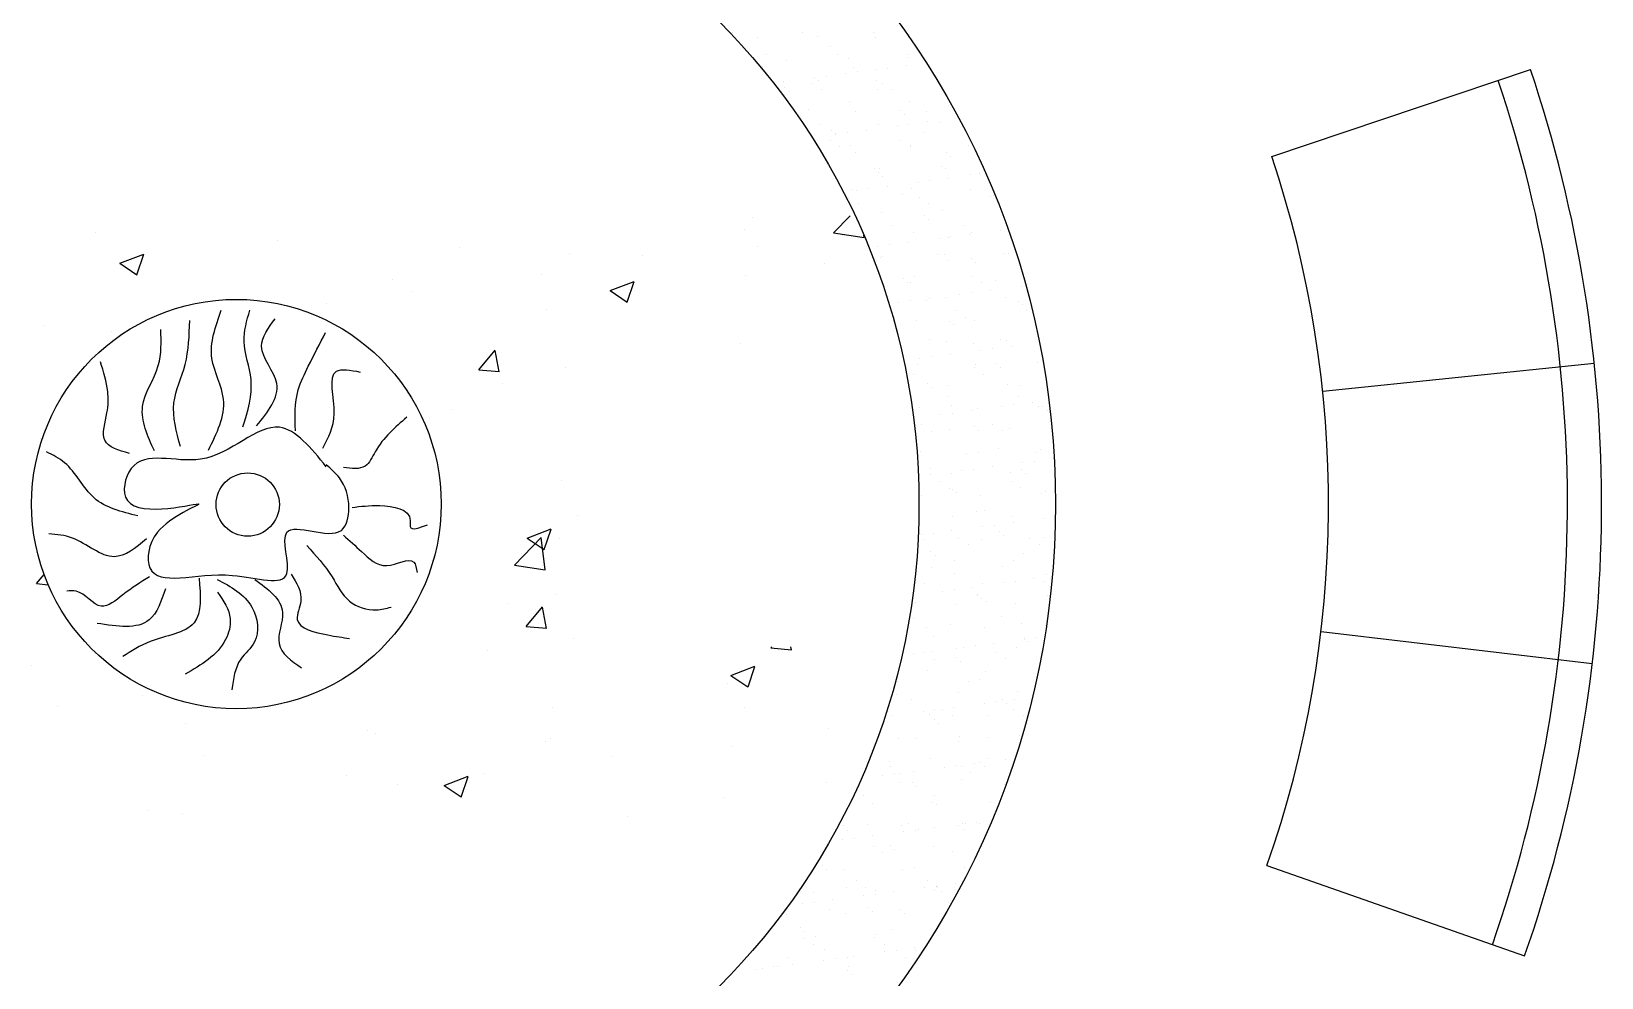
# Model space of a CAD drawing. Header units: metres. Extents: x 3586 to 7307, y 3108 to 6437.
# Drawn here: x 4051.3984 to 4051.7804, y 3258.5524 to 3258.7827 of the extents above; entities that cross this region are included whole.
import ezdxf

# ---------------------------------------------------------------- set-up
doc = ezdxf.new("R2010")
doc.units = ezdxf.units.M

msp = doc.modelspace()

# ---------------------------------------------------------------- linework, layer by layer
at = {"linetype": 'Continuous'}
for p, q in [((4051.568853255528, 3258.782409897196), (4051.568853255528, 3258.782409897196)), ((4051.575099546531, 3258.781185657668), (4051.575099546531, 3258.781185657668)), ((4051.586087353217, 3258.782441215194), (4051.586087353217, 3258.782441215194)), ((4051.589585662761, 3258.78137043172), (4051.589585662761, 3258.78137043172)), ((4051.603321450906, 3258.782472533189), (4051.603321450906, 3258.782472533189)), ((4051.603742489344, 3258.78130253294), (4051.603742489344, 3258.78130253294)), ((4051.592833102567, 3258.778940626895), (4051.592833102567, 3258.778940626895)), ((4051.611722854625, 3258.77712024873), (4051.611722854625, 3258.77712024873)), ((4051.57619677646, 3258.774083447263), (4051.57619677646, 3258.774083447263)), ((4051.577254659248, 3258.777057612738), (4051.577254659248, 3258.777057612738)), ((4051.582121764108, 3258.775643180848), (4051.582121764108, 3258.775643180848)), ((4051.594488756937, 3258.777088930735), (4051.594488756937, 3258.777088930735)), ((4051.597068885843, 3258.776181696866), (4051.597068885843, 3258.776181696866)), ((4051.598341367374, 3258.773893232137), (4051.598341367374, 3258.773893232137)), ((4051.603892055378, 3258.773347473058), (4051.603892055378, 3258.773347473058)), ((4051.606772622685, 3258.773726706938), (4051.606772622685, 3258.773726706938)), ((4051.611271794479, 3258.774319034142), (4051.611271794479, 3258.774319034142)), ((4051.611555002072, 3258.776366470918), (4051.611555002072, 3258.776366470918)), ((4051.581478498331, 3258.770396672293), (4051.581478498331, 3258.770396672293)), ((4051.588223158548, 3258.770069908028), (4051.588223158548, 3258.770069908028)), ((4051.588995407304, 3258.771386292133), (4051.588995407304, 3258.771386292133)), ((4051.589934276837, 3258.770707118827), (4051.589934276837, 3258.770707118827)), ((4051.591875974611, 3258.771765526013), (4051.591875974611, 3258.771765526013)), ((4051.596375146405, 3258.772357853217), (4051.596375146405, 3258.772357853217)), ((4051.599361416412, 3258.772958529404), (4051.599361416412, 3258.772958529404)), ((4051.604091103419, 3258.770639220047), (4051.604091103419, 3258.770639220047)), ((4051.605457256237, 3258.770101226025), (4051.605457256237, 3258.770101226025)), ((4051.581705041267, 3258.769036052505), (4051.581705041267, 3258.769036052505)), ((4051.582725090305, 3258.768101349772), (4051.582725090305, 3258.768101349772)), ((4051.590556881803, 3258.768583162345), (4051.590556881803, 3258.768583162345)), ((4051.604176047873, 3258.768546732505), (4051.604176047873, 3258.768546732505)), ((4051.607790979493, 3258.768614480342), (4051.607790979493, 3258.768614480342)), ((4051.611903616148, 3258.765703158026), (4051.611903616148, 3258.765703158026)), ((4051.587539721766, 3258.763689552873), (4051.587539721766, 3258.763689552873)), ((4051.597417499918, 3258.765518383973), (4051.597417499918, 3258.765518383973)), ((4051.598958285523, 3258.763230877886), (4051.598958285523, 3258.763230877886)), ((4051.609684312681, 3258.763499337747), (4051.609684312681, 3258.763499337747)), ((4051.610704361719, 3258.762564635014), (4051.610704361719, 3258.762564635014)), ((4051.616192383212, 3258.763262195883), (4051.616192383212, 3258.763262195883)), ((4051.590282890912, 3258.760043805934), (4051.590282890912, 3258.760043805934)), ((4051.593047986574, 3258.758642158115), (4051.593047986574, 3258.758642158115)), ((4051.596978430262, 3258.758108554928), (4051.596978430262, 3258.758108554928)), ((4051.601477602057, 3258.758700882132), (4051.601477602057, 3258.758700882132)), ((4051.604439717495, 3258.759975907154), (4051.604439717495, 3258.759975907154)), ((4051.608994511029, 3258.759690501972), (4051.608994511029, 3258.759690501972)), ((4051.611875078337, 3258.760069735852), (4051.611875078337, 3258.760069735852)), ((4051.61551899318, 3258.758152838114), (4051.61551899318, 3258.758152838114)), ((4051.616374250131, 3258.760662063056), (4051.616374250131, 3258.760662063056)), ((4051.61938683923, 3258.760514423172), (4051.61938683923, 3258.760514423172)), ((4051.623891159104, 3258.761651682896), (4051.623891159104, 3258.761651682896)), ((4051.592692687135, 3258.75621185518), (4051.592692687135, 3258.75621185518)), ((4051.594068035612, 3258.757707455382), (4051.594068035612, 3258.757707455382)), ((4051.594097862955, 3258.757729321047), (4051.594097862955, 3258.757729321047)), ((4051.59502641039, 3258.754725109497), (4051.59502641039, 3258.754725109497)), ((4051.597766113994, 3258.75485507108), (4051.597766113994, 3258.75485507108)), ((4051.609926784824, 3258.756243173176), (4051.609926784824, 3258.756243173176)), ((4051.612252230224, 3258.755039845133), (4051.612252230224, 3258.755039845133)), ((4051.612260508079, 3258.754756427493), (4051.612260508079, 3258.754756427493)), ((4051.626409056807, 3258.754971946353), (4051.626409056807, 3258.754971946353)), ((4051.598882667073, 3258.753295658482), (4051.598882667073, 3258.753295658482)), ((4051.621027257987, 3258.753105443357), (4051.621027257987, 3258.753105443357)), ((4051.622047307026, 3258.752170740624), (4051.622047307026, 3258.752170740624)), ((4051.60342781411, 3258.749372825038), (4051.60342781411, 3258.749372825038)), ((4051.604390931881, 3258.748248263725), (4051.604390931881, 3258.748248263725)), ((4051.604788331571, 3258.749312594261), (4051.604788331571, 3258.749312594261)), ((4051.605410980919, 3258.747313560992), (4051.605410980919, 3258.747313560992)), ((4051.619735453306, 3258.749851110279), (4051.619735453306, 3258.749851110279)), ((4051.620661911799, 3258.749404143035), (4051.620661911799, 3258.749404143035)), ((4051.621476705782, 3258.747005091969), (4051.621476705782, 3258.747005091969)), ((4051.626861938487, 3258.747758943724), (4051.626861938487, 3258.747758943724)), ((4051.628993614755, 3258.747994711809), (4051.628993614755, 3258.747994711809)), ((4051.59811472807, 3258.744191758188), (4051.59811472807, 3258.744191758188)), ((4051.599200318607, 3258.744072349961), (4051.599200318607, 3258.744072349961)), ((4051.602080885914, 3258.744451583841), (4051.602080885914, 3258.744451583841)), ((4051.606580057708, 3258.745043911045), (4051.606580057708, 3258.745043911045)), ((4051.61022561238, 3258.742901764092), (4051.61022561238, 3258.742901764092)), ((4051.6126008443, 3258.74437653224), (4051.6126008443, 3258.74437653224)), ((4051.614096966681, 3258.746033530885), (4051.614096966681, 3258.746033530885)), ((4051.616977533988, 3258.746412764765), (4051.616977533988, 3258.746412764765)), ((4051.626757670884, 3258.744308633461), (4051.626757670884, 3258.744308633461)), ((4051.597162215721, 3258.742353802332), (4051.597162215721, 3258.742353802332)), ((4051.599495938977, 3258.740867056649), (4051.599495938977, 3258.740867056649)), ((4051.61439631341, 3258.742385120328), (4051.61439631341, 3258.742385120328)), ((4051.616730036666, 3258.740898374645), (4051.616730036666, 3258.740898374645)), ((4051.620084067383, 3258.739187797387), (4051.620084067383, 3258.739187797387)), ((4051.631630411099, 3258.742416438325), (4051.631630411099, 3258.742416438325)), ((4051.632370203294, 3258.742711548966), (4051.632370203294, 3258.742711548966)), ((4051.573786837496, 3258.73742646658), (4051.573786837496, 3258.73742646658)), ((4051.593573153569, 3258.733685331024), (4051.597566439498, 3258.737847193098)), ((4051.605136945648, 3258.738649281369), (4051.605136945648, 3258.738649281369)), ((4051.607897342697, 3258.735514772191), (4051.607897342697, 3258.735514772191)), ((4051.615733877187, 3258.737854369334), (4051.615733877187, 3258.737854369334)), ((4051.616753926226, 3258.736919666601), (4051.616753926226, 3258.736919666601)), ((4051.625131440386, 3258.735546090186), (4051.625131440386, 3258.735546090186)), ((4051.414034869453, 3258.73376518331), (4051.414034869453, 3258.73376518331)), ((4051.458348592568, 3258.731892855972), (4051.458348592568, 3258.731892855972)), ((4051.57190356397, 3258.734469427062), (4051.57190356397, 3258.734469427062)), ((4051.593573154786, 3258.733685345343), (4051.600955981784, 3258.732540338554)), ((4051.595722956924, 3258.733089885313), (4051.595722956924, 3258.733089885313)), ((4051.600965012786, 3258.732504231513), (4051.600894632437, 3258.733109218549)), ((4051.611682513359, 3258.731386939959), (4051.611682513359, 3258.731386939959)), ((4051.612949458377, 3258.733713219348), (4051.612949458377, 3258.733713219348)), ((4051.619199422332, 3258.732376559799), (4051.619199422332, 3258.732376559799)), ((4051.621568557687, 3258.732507869702), (4051.621568557687, 3258.732507869702)), ((4051.622079989639, 3258.732755793679), (4051.622079989639, 3258.732755793679)), ((4051.626579161433, 3258.733348120883), (4051.626579161433, 3258.733348120883)), ((4051.627106284959, 3258.733645320568), (4051.627106284959, 3258.733645320568)), ((4051.634096070406, 3258.734337740723), (4051.634096070406, 3258.734337740723)), ((4051.419951578482, 3258.726257895636), (4051.425763964079, 3258.728489061425)), ((4051.424090017134, 3258.72343101539), (4051.425773197449, 3258.728447366446)), ((4051.502662315682, 3258.730020528634), (4051.502662315682, 3258.730020528634)), ((4051.529282100981, 3258.728624495665), (4051.529282100981, 3258.728624495665)), ((4051.546976038796, 3258.728148201295), (4051.546976038796, 3258.728148201295)), ((4051.574941721351, 3258.730353983747), (4051.574941721351, 3258.730353983747)), ((4051.604302774258, 3258.730415378875), (4051.604302774258, 3258.730415378875)), ((4051.604932231577, 3258.727650690069), (4051.604932231577, 3258.727650690069)), ((4051.605485559724, 3258.727985968476), (4051.605485559724, 3258.727985968476)), ((4051.607183341565, 3258.730794612755), (4051.607183341565, 3258.730794612755)), ((4051.618865841997, 3258.728527067481), (4051.618865841997, 3258.728527067481)), ((4051.620432681458, 3258.728524484494), (4051.620432681458, 3258.728524484494)), ((4051.627076822494, 3258.727460474944), (4051.627076822494, 3258.727460474944)), ((4051.634918797688, 3258.728709258547), (4051.634918797688, 3258.728709258547)), ((4051.636099939686, 3258.728558385476), (4051.636099939686, 3258.728558385476)), ((4051.419951597079, 3258.72625789542), (4051.424080806227, 3258.723472708682)), ((4051.591289761911, 3258.726275873957), (4051.591289761911, 3258.726275873957)), ((4051.603965467564, 3258.727009003801), (4051.603965467564, 3258.727009003801)), ((4051.621199565252, 3258.727040321798), (4051.621199565252, 3258.727040321798)), ((4051.628096871532, 3258.726525772211), (4051.628096871532, 3258.726525772211)), ((4051.638433662942, 3258.727071639793), (4051.638433662942, 3258.727071639793)), ((4051.486166703521, 3258.722400555019), (4051.486166703521, 3258.722400555019)), ((4051.52251539636, 3258.723451927123), (4051.52251539636, 3258.723451927123)), ((4051.539250715404, 3258.719609644231), (4051.545063101001, 3258.72184081002)), ((4051.543389147734, 3258.71678267068), (4051.545072328049, 3258.721799021737)), ((4051.572154294185, 3258.723245817285), (4051.572154294185, 3258.723245817285)), ((4051.610440496384, 3258.722603295312), (4051.610440496384, 3258.722603295312)), ((4051.611460545422, 3258.721668592579), (4051.611460545422, 3258.721668592579)), ((4051.612366871283, 3258.721656719343), (4051.612366871283, 3258.721656719343)), ((4051.613298072452, 3258.723049906455), (4051.613298072452, 3258.723049906455)), ((4051.627454899035, 3258.722982007675), (4051.627454899035, 3258.722982007675)), ((4051.629600968972, 3258.721688037339), (4051.629600968972, 3258.721688037339)), ((4051.632911502993, 3258.722113975311), (4051.632911502993, 3258.722113975311)), ((4051.639198526058, 3258.720680769638), (4051.639198526058, 3258.720680769638)), ((4051.470294826178, 3258.716576958633), (4051.470294826178, 3258.716576958633)), ((4051.491076061751, 3258.719312860199), (4051.491076061751, 3258.719312860199)), ((4051.539250734038, 3258.719609644025), (4051.543379943185, 3258.716824457288)), ((4051.60940522991, 3258.716758407789), (4051.60940522991, 3258.716758407789)), ((4051.612285797217, 3258.717137641669), (4051.612285797217, 3258.717137641669)), ((4051.616275176883, 3258.717256795679), (4051.616275176883, 3258.717256795679)), ((4051.616784969011, 3258.717729968873), (4051.616784969011, 3258.717729968873)), ((4051.620781295534, 3258.717861171601), (4051.620781295534, 3258.717861171601)), ((4051.624301877984, 3258.718719588713), (4051.624301877984, 3258.718719588713)), ((4051.627182445292, 3258.719098822593), (4051.627182445292, 3258.719098822593)), ((4051.631681617086, 3258.719691149797), (4051.631681617086, 3258.719691149797)), ((4051.635267411764, 3258.718045945654), (4051.635267411764, 3258.718045945654)), ((4051.638419767801, 3258.717066580554), (4051.638419767801, 3258.717066580554)), ((4051.639439816839, 3258.716131877821), (4051.639439816839, 3258.716131877821)), ((4051.523742783762, 3258.714935892171), (4051.523742783762, 3258.714935892171)), ((4051.60843499615, 3258.713150950954), (4051.60843499615, 3258.713150950954)), ((4051.613646686528, 3258.712386593562), (4051.613646686528, 3258.712386593562)), ((4051.621783441691, 3258.712209400921), (4051.621783441691, 3258.712209400921)), ((4051.623335370584, 3258.714669014633), (4051.623335370584, 3258.714669014633)), ((4051.625669093839, 3258.71318226895), (4051.625669093839, 3258.71318226895)), ((4051.627803513112, 3258.712318694783), (4051.627803513112, 3258.712318694783)), ((4051.640569468273, 3258.714700332629), (4051.640569468273, 3258.714700332629)), ((4051.4016152858, 3258.711241305174), (4051.4016152858, 3258.711241305174)), ((4051.417868501188, 3258.709674902008), (4051.417868501188, 3258.709674902008)), ((4051.622803490729, 3258.711274698188), (4051.622803490729, 3258.711274698188)), ((4051.507268876623, 3258.700330640375), (4051.511270812973, 3258.705099962398)), ((4051.512239898977, 3258.69985458155), (4051.511280066401, 3258.705058003052)), ((4051.570894148807, 3258.706835208142), (4051.570894148807, 3258.706835208142)), ((4051.61683639987, 3258.707798666495), (4051.61683639987, 3258.707798666495)), ((4051.621129909611, 3258.707197858709), (4051.621129909611, 3258.707197858709)), ((4051.62761812219, 3258.706862901289), (4051.62761812219, 3258.706862901289)), ((4051.629404333635, 3258.705062617627), (4051.629404333635, 3258.705062617627)), ((4051.632284900943, 3258.705441851507), (4051.632284900943, 3258.705441851507)), ((4051.634070497559, 3258.707829984491), (4051.634070497559, 3258.707829984491)), ((4051.63561602584, 3258.707382632761), (4051.63561602584, 3258.707382632761)), ((4051.636784072737, 3258.706034178711), (4051.636784072737, 3258.706034178711)), ((4051.528272685817, 3258.700990276746), (4051.528272685817, 3258.700990276746)), ((4051.610981796081, 3258.702005721656), (4051.610981796081, 3258.702005721656)), ((4051.613995300605, 3258.70172328067), (4051.613995300605, 3258.70172328067)), ((4051.614507685561, 3258.703101436703), (4051.614507685561, 3258.703101436703)), ((4051.617388252868, 3258.703480670583), (4051.617388252868, 3258.703480670583)), ((4051.621887424662, 3258.704072997787), (4051.621887424662, 3258.704072997787)), ((4051.62780489917, 3258.700810961785), (4051.62780489917, 3258.700810961785)), ((4051.628152127187, 3258.70165538189), (4051.628152127187, 3258.70165538189)), ((4051.633126386997, 3258.701815506531), (4051.633126386997, 3258.701815506531)), ((4051.634146436036, 3258.700880803798), (4051.634146436036, 3258.700880803798)), ((4051.643099248922, 3258.702193897907), (4051.643099248922, 3258.702193897907)), ((4051.507268884846, 3258.700330654417), (4051.512230657866, 3258.699896555527)), ((4051.512957716745, 3258.697103006989), (4051.512957716745, 3258.697103006989)), ((4051.612904524737, 3258.699292898107), (4051.612904524737, 3258.699292898107)), ((4051.616490060888, 3258.696958326898), (4051.616490060888, 3258.696958326898)), ((4051.630138622426, 3258.699324216102), (4051.630138622426, 3258.699324216102)), ((4051.617510109926, 3258.696023624165), (4051.617510109926, 3258.696023624165)), ((4051.621305928457, 3258.693940613648), (4051.621305928457, 3258.693940613648)), ((4051.621478523686, 3258.696534545816), (4051.621478523686, 3258.696534545816)), ((4051.635964639916, 3258.696719319868), (4051.635964639916, 3258.696719319868)), ((4051.638540026146, 3258.693971931644), (4051.638540026146, 3258.693971931644)), ((4051.638961067497, 3258.696469006898), (4051.638961067497, 3258.696469006898)), ((4051.500677440793, 3258.690710981428), (4051.500677440793, 3258.690710981428)), ((4051.61434391468, 3258.691059967777), (4051.61434391468, 3258.691059967777)), ((4051.619610141212, 3258.689444465616), (4051.619610141212, 3258.689444465616)), ((4051.622324741387, 3258.691611827266), (4051.622324741387, 3258.691611827266)), ((4051.62249070852, 3258.689823699497), (4051.62249070852, 3258.689823699497)), ((4051.626989880314, 3258.6904160267), (4051.626989880314, 3258.6904160267)), ((4051.628500741263, 3258.690992068997), (4051.628500741263, 3258.690992068997)), ((4051.634506789287, 3258.691405646541), (4051.634506789287, 3258.691405646541)), ((4051.637387356594, 3258.691784880421), (4051.637387356594, 3258.691784880421)), ((4051.641886528388, 3258.692377207625), (4051.641886528388, 3258.692377207625)), ((4051.643447862998, 3258.691530585015), (4051.643447862998, 3258.691530585015)), ((4051.644469332304, 3258.691421612141), (4051.644469332304, 3258.691421612141)), ((4051.645489381342, 3258.690486909408), (4051.645489381342, 3258.690486909408)), ((4051.495222229588, 3258.688399263764), (4051.495222229588, 3258.688399263764)), ((4051.615040330068, 3258.686921590942), (4051.615040330068, 3258.686921590942)), ((4051.621827137762, 3258.685871232923), (4051.621827137762, 3258.685871232923)), ((4051.627833006195, 3258.686564432508), (4051.627833006195, 3258.686564432508)), ((4051.628853055233, 3258.685629729775), (4051.628853055233, 3258.685629729775)), ((4051.632274427757, 3258.686952908938), (4051.632274427757, 3258.686952908938)), ((4051.634608151013, 3258.685466163255), (4051.634608151013, 3258.685466163255)), ((4051.636313253991, 3258.686056006976), (4051.636313253991, 3258.686056006976)), ((4051.400605870635, 3258.683607086254), (4051.400605870635, 3258.683607086254)), ((4051.617374053324, 3258.685434845259), (4051.617374053324, 3258.685434845259)), ((4051.614692528756, 3258.680396654884), (4051.614692528756, 3258.680396654884)), ((4051.625775457044, 3258.680082560801), (4051.625775457044, 3258.680082560801)), ((4051.628849355339, 3258.680328756104), (4051.628849355339, 3258.680328756104)), ((4051.633667686694, 3258.681217932875), (4051.633667686694, 3258.681217932875)), ((4051.642489812245, 3258.678127909335), (4051.642489812245, 3258.678127909335)), ((4051.643009554733, 3258.680113878796), (4051.643009554733, 3258.680113878796)), ((4051.643796477073, 3258.680867272122), (4051.643796477073, 3258.680867272122)), ((4051.646988984039, 3258.678720236539), (4051.646988984039, 3258.678720236539)), ((4051.617031360583, 3258.676360753243), (4051.617031360583, 3258.676360753243)), ((4051.617195687891, 3258.67479787469), (4051.617195687891, 3258.67479787469)), ((4051.622175751838, 3258.675207920031), (4051.622175751838, 3258.675207920031)), ((4051.624712596863, 3258.67578749453), (4051.624712596863, 3258.67578749453)), ((4051.627593164171, 3258.67616672841), (4051.627593164171, 3258.67616672841)), ((4051.632092335965, 3258.676759055614), (4051.632092335965, 3258.676759055614)), ((4051.636661868067, 3258.675392694083), (4051.636661868067, 3258.675392694083)), ((4051.639175951501, 3258.676170538118), (4051.639175951501, 3258.676170538118)), ((4051.639609244938, 3258.677748675454), (4051.639609244938, 3258.677748675454)), ((4051.64019600054, 3258.675235835385), (4051.64019600054, 3258.675235835385)), ((4051.527263270654, 3258.673356057826), (4051.527263270654, 3258.673356057826)), ((4051.619509858655, 3258.673063538095), (4051.619509858655, 3258.673063538095)), ((4051.621843581911, 3258.671576792412), (4051.621843581911, 3258.671576792412)), ((4051.622539625391, 3258.671313358485), (4051.622539625391, 3258.671313358485)), ((4051.623559674429, 3258.670378655752), (4051.623559674429, 3258.670378655752)), ((4051.636743956344, 3258.673094856091), (4051.636743956344, 3258.673094856091)), ((4051.6390776796, 3258.671608110408), (4051.6390776796, 3258.671608110408)), ((4051.644145091149, 3258.670203959229), (4051.644145091149, 3258.670203959229)), ((4051.645010632001, 3258.670824038485), (4051.645010632001, 3258.670824038485)), ((4051.615041142832, 3258.669733341992), (4051.615041142832, 3258.669733341992)), ((4051.629197969415, 3258.669665443211), (4051.629197969415, 3258.669665443211)), ((4051.531265810216, 3258.664872092357), (4051.531265810216, 3258.664872092357)), ((4051.622524365914, 3258.664544607137), (4051.622524365914, 3258.664544607137)), ((4051.62837430589, 3258.665966858852), (4051.62837430589, 3258.665966858852)), ((4051.63024498563, 3258.666224507953), (4051.63024498563, 3258.666224507953)), ((4051.637010482143, 3258.66472938119), (4051.637010482143, 3258.66472938119)), ((4051.637194791616, 3258.663102084528), (4051.637194791616, 3258.663102084528)), ((4051.644711700589, 3258.664091704368), (4051.644711700589, 3258.664091704368)), ((4051.647479083319, 3258.666255825949), (4051.647479083319, 3258.666255825949)), ((4051.515984899801, 3258.652821697299), (4051.522450587615, 3258.659560333443)), ((4051.519052597998, 3258.659413413904), (4051.524864983595, 3258.661644579692)), ((4051.519052616616, 3258.659413413714), (4051.523181825763, 3258.656628226977)), ((4051.523376695899, 3258.651640658371), (4051.522459562871, 3258.659524302022)), ((4051.523190983374, 3258.656586456272), (4051.524874163689, 3258.661602807329)), ((4051.526925353702, 3258.659348702824), (4051.526925353702, 3258.659348702824)), ((4051.614918404441, 3258.660169342519), (4051.614918404441, 3258.660169342519)), ((4051.615389756907, 3258.659070029099), (4051.615389756907, 3258.659070029099)), ((4051.617798971748, 3258.660548576399), (4051.617798971748, 3258.660548576399)), ((4051.622298143542, 3258.661140903603), (4051.622298143542, 3258.661140903603)), ((4051.623979387242, 3258.659205485247), (4051.623979387242, 3258.659205485247)), ((4051.629546583491, 3258.659002130318), (4051.629546583491, 3258.659002130318)), ((4051.629815052515, 3258.662130523443), (4051.629815052515, 3258.662130523443)), ((4051.632695619822, 3258.662509757324), (4051.632695619822, 3258.662509757324)), ((4051.633882570698, 3258.660919464095), (4051.633882570698, 3258.660919464095)), ((4051.634902619736, 3258.659984761362), (4051.634902619736, 3258.659984761362)), ((4051.641213484931, 3258.659236803243), (4051.641213484931, 3258.659236803243)), ((4051.644493705225, 3258.659540646337), (4051.644493705225, 3258.659540646337)), ((4051.399596455472, 3258.655972867335), (4051.399596455472, 3258.655972867335)), ((4051.617246244587, 3258.656062284461), (4051.617246244587, 3258.656062284461)), ((4051.618266293626, 3258.655127581728), (4051.618266293626, 3258.655127581728)), ((4051.626313110497, 3258.657718739564), (4051.626313110497, 3258.657718739564)), ((4051.639717251197, 3258.655572964462), (4051.639717251197, 3258.655572964462)), ((4051.643547208186, 3258.65775005756), (4051.643547208186, 3258.65775005756)), ((4051.496792377597, 3258.654684208209), (4051.496792377597, 3258.654684208209)), ((4051.515984901022, 3258.6528217116), (4051.52336772802, 3258.651676704812)), ((4051.617480416528, 3258.652335137109), (4051.617480416528, 3258.652335137109)), ((4051.62287297999, 3258.653881294244), (4051.62287297999, 3258.653881294244)), ((4051.634714514217, 3258.652366455105), (4051.634714514217, 3258.652366455105)), ((4051.637359096219, 3258.654066068298), (4051.637359096219, 3258.654066068298)), ((4051.399704364187, 3258.648307962806), (4051.401552288256, 3258.650510232954)), ((4051.399704372383, 3258.64830797682), (4051.402526187282, 3258.648061100005)), ((4051.615738370983, 3258.648406716205), (4051.615738370983, 3258.648406716205)), ((4051.623080925087, 3258.650715784829), (4051.623080925087, 3258.650715784829)), ((4051.627400599193, 3258.647483932517), (4051.627400599193, 3258.647483932517)), ((4051.629895197566, 3258.648338817426), (4051.629895197566, 3258.648338817426)), ((4051.634917508166, 3258.648473552357), (4051.634917508166, 3258.648473552357)), ((4051.637798075473, 3258.648852786238), (4051.637798075473, 3258.648852786238)), ((4051.642297247267, 3258.649445113441), (4051.642297247267, 3258.649445113441)), ((4051.644842319301, 3258.648877333444), (4051.644842319301, 3258.648877333444)), ((4051.645225516004, 3258.650525569704), (4051.645225516004, 3258.650525569704)), ((4051.646245565043, 3258.649590866971), (4051.646245565043, 3258.649590866971)), ((4051.514295302012, 3258.643533615586), (4051.514295302012, 3258.643533615586)), ((4051.526253855491, 3258.645721838907), (4051.526253855491, 3258.645721838907)), ((4051.613548541395, 3258.643829368721), (4051.613548541395, 3258.643829368721)), ((4051.620020860092, 3258.646512371433), (4051.620020860092, 3258.646512371433)), ((4051.622901427399, 3258.646891605313), (4051.622901427399, 3258.646891605313)), ((4051.628448915829, 3258.645347432399), (4051.628448915829, 3258.645347432399)), ((4051.628589189894, 3258.645668390071), (4051.628589189894, 3258.645668390071)), ((4051.629609238933, 3258.644733687338), (4051.629609238933, 3258.644733687338)), ((4051.630782639084, 3258.643860686716), (4051.630782639084, 3258.643860686716)), ((4051.645683013518, 3258.645378750395), (4051.645683013518, 3258.645378750395)), ((4051.518786916658, 3258.637889589406), (4051.522788853008, 3258.642658911429)), ((4051.523757890227, 3258.63741352174), (4051.522798057651, 3258.642616943242)), ((4051.612972912822, 3258.639876507706), (4051.612972912822, 3258.639876507706)), ((4051.623221594065, 3258.643217981352), (4051.623221594065, 3258.643217981352)), ((4051.634423870394, 3258.640321890438), (4051.634423870394, 3258.640321890438)), ((4051.637707710295, 3258.643402755405), (4051.637707710295, 3258.643402755405)), ((4051.518786924858, 3258.637889603455), (4051.523748697878, 3258.637455504565)), ((4051.616086985059, 3258.637743403313), (4051.616086985059, 3258.637743403313)), ((4051.621949945115, 3258.638477084262), (4051.621949945115, 3258.638477084262)), ((4051.630243811643, 3258.637675504533), (4051.630243811643, 3258.637675504533)), ((4051.639184042804, 3258.638508402258), (4051.639184042804, 3258.638508402258)), ((4051.645190933377, 3258.638214020551), (4051.645190933377, 3258.638214020551)), ((4051.509427854648, 3258.632131146662), (4051.509427854648, 3258.632131146662)), ((4051.530209090221, 3258.634867048228), (4051.530209090221, 3258.634867048228)), ((4051.578328192894, 3258.632680402707), (4051.578516923633, 3258.632905323243)), ((4051.578328201097, 3258.632680416772), (4051.583289974116, 3258.632246317881)), ((4051.583299161923, 3258.632204288285), (4051.583169847742, 3258.632905323243)), ((4051.617787544284, 3258.635464710806), (4051.617787544284, 3258.635464710806)), ((4051.623570208142, 3258.63255466846), (4051.623570208142, 3258.63255466846)), ((4051.625123315742, 3258.632855400347), (4051.625123315742, 3258.632855400347)), ((4051.62800388305, 3258.633234634227), (4051.62800388305, 3258.633234634227)), ((4051.632503054844, 3258.633826961431), (4051.632503054844, 3258.633826961431)), ((4051.638056324371, 3258.632739442512), (4051.638056324371, 3258.632739442512)), ((4051.639932135201, 3258.635274495681), (4051.639932135201, 3258.635274495681)), ((4051.640019963816, 3258.634816581271), (4051.640019963816, 3258.634816581271)), ((4051.640952184239, 3258.634339792948), (4051.640952184239, 3258.634339792948)), ((4051.642900531124, 3258.635195815151), (4051.642900531124, 3258.635195815151)), ((4051.398587040309, 3258.628338648416), (4051.398587040309, 3258.628338648416)), ((4051.568603107757, 3258.625991173037), (4051.574415493354, 3258.628222338826)), ((4051.572741466495, 3258.623164176714), (4051.57442464681, 3258.62818052777)), ((4051.609795858049, 3258.629246869832), (4051.609795858049, 3258.629246869832)), ((4051.610226667668, 3258.630894219422), (4051.610226667668, 3258.630894219422)), ((4051.613107234975, 3258.631273453303), (4051.613107234975, 3258.631273453303)), ((4051.615684346727, 3258.631458061556), (4051.615684346727, 3258.631458061556)), ((4051.617606406769, 3258.631865780506), (4051.617606406769, 3258.631865780506)), ((4051.618018069983, 3258.629971315873), (4051.618018069983, 3258.629971315873)), ((4051.623295809091, 3258.630417316048), (4051.623295809091, 3258.630417316048)), ((4051.624315858129, 3258.629482613315), (4051.624315858129, 3258.629482613315)), ((4051.632918444415, 3258.631489379552), (4051.632918444415, 3258.631489379552)), ((4051.635252167671, 3258.630002633869), (4051.635252167671, 3258.630002633869)), ((4051.568603126385, 3258.625991172862), (4051.572732335532, 3258.623205986124)), ((4051.609185376013, 3258.624587713419), (4051.609185376013, 3258.624587713419)), ((4051.616435599135, 3258.627080090421), (4051.616435599135, 3258.627080090421)), ((4051.626419473703, 3258.624619031415), (4051.626419473703, 3258.624619031415)), ((4051.62913048959, 3258.625070816416), (4051.62913048959, 3258.625070816416)), ((4051.630592425718, 3258.62701219164), (4051.630592425718, 3258.62701219164)), ((4051.425562195048, 3258.621090023114), (4051.425562195048, 3258.621090023114)), ((4051.567865903317, 3258.623932551384), (4051.567865903317, 3258.623932551384)), ((4051.608971700483, 3258.621352839549), (4051.608971700483, 3258.621352839549)), ((4051.623918822217, 3258.621891355567), (4051.623918822217, 3258.621891355567)), ((4051.638404938446, 3258.622076129619), (4051.638404938446, 3258.622076129619)), ((4051.404780959475, 3258.618354121548), (4051.404780959475, 3258.618354121548)), ((4051.525244440327, 3258.618087619987), (4051.525244440327, 3258.618087619987)), ((4051.571909516297, 3258.618128312302), (4051.571909516297, 3258.618128312302)), ((4051.61249416348, 3258.620213636783), (4051.61249416348, 3258.620213636783)), ((4051.61532912332, 3258.617237248336), (4051.61532912332, 3258.617237248336)), ((4051.618209690627, 3258.617616482216), (4051.618209690627, 3258.617616482216)), ((4051.620153875313, 3258.617600008709), (4051.620153875313, 3258.617600008709)), ((4051.622708862421, 3258.61820880942), (4051.622708862421, 3258.61820880942)), ((4051.630225771394, 3258.61919842926), (4051.630225771394, 3258.61919842926)), ((4051.633106338702, 3258.619577663141), (4051.633106338702, 3258.619577663141)), ((4051.634638754398, 3258.620023421658), (4051.634638754398, 3258.620023421658)), ((4051.635658803436, 3258.619088718925), (4051.635658803436, 3258.619088718925)), ((4051.637387973003, 3258.617631326705), (4051.637387973003, 3258.617631326705)), ((4051.637605510496, 3258.620169990344), (4051.637605510496, 3258.620169990344)), ((4051.435963256845, 3258.614360748618), (4051.435963256845, 3258.614360748618)), ((4051.592236794254, 3258.613167226081), (4051.592236794254, 3258.613167226081)), ((4051.607812214347, 3258.616247628496), (4051.607812214347, 3258.616247628496)), ((4051.616784213211, 3258.616416777528), (4051.616784213211, 3258.616416777528)), ((4051.618002428287, 3258.615166242026), (4051.618002428287, 3258.615166242026)), ((4051.619022477325, 3258.614231539293), (4051.619022477325, 3258.614231539293)), ((4051.622487598569, 3258.616113263026), (4051.622487598569, 3258.616113263026)), ((4051.630941039794, 3258.616348878748), (4051.630941039794, 3258.616348878748)), ((4051.639721696259, 3258.616144581022), (4051.639721696259, 3258.616144581022)), ((4051.48027697996, 3258.612488421281), (4051.48027697996, 3258.612488421281)), ((4051.482129042868, 3258.611863679342), (4051.482129042868, 3258.611863679342)), ((4051.523498005874, 3258.609818387186), (4051.523498005874, 3258.609818387186)), ((4051.524590703075, 3258.610616093943), (4051.524590703075, 3258.610616093943)), ((4051.609320314558, 3258.610689526656), (4051.609320314558, 3258.610689526656)), ((4051.6136549046, 3258.610729660571), (4051.6136549046, 3258.610729660571)), ((4051.623837108787, 3258.609819742393), (4051.623837108787, 3258.609819742393)), ((4051.624267436293, 3258.611228042674), (4051.624267436293, 3258.611228042674)), ((4051.630889002289, 3258.610760978567), (4051.630889002289, 3258.610760978567)), ((4051.638753552522, 3258.611412816727), (4051.638753552522, 3258.611412816727)), ((4051.440199088136, 3258.606549360893), (4051.440199088136, 3258.606549360893)), ((4051.539810469264, 3258.606265169456), (4051.539810469264, 3258.606265169456)), ((4051.568904426189, 3258.608743766604), (4051.568904426189, 3258.608743766604)), ((4051.602646711057, 3258.605568690582), (4051.602646711057, 3258.605568690582)), ((4051.617132827287, 3258.605753464635), (4051.617132827287, 3258.605753464635)), ((4051.63128965387, 3258.605685565856), (4051.63128965387, 3258.605685565856)), ((4051.635328227046, 3258.605541458174), (4051.635328227046, 3258.605541458174)), ((4051.475086495451, 3258.601508462071), (4051.475086495451, 3258.601508462071)), ((4051.498854480592, 3258.599217183576), (4051.504666866189, 3258.601448349364)), ((4051.508371134654, 3258.602126102533), (4051.508371134654, 3258.602126102533)), ((4051.605534930897, 3258.601619096325), (4051.605534930897, 3258.601619096325)), ((4051.607200782676, 3258.604962562761), (4051.607200782676, 3258.604962562761)), ((4051.607389306212, 3258.603710637865), (4051.607389306212, 3258.603710637865)), ((4051.608415498205, 3258.601998330205), (4051.608415498205, 3258.601998330205)), ((4051.609723029468, 3258.602223892182), (4051.609723029468, 3258.602223892182)), ((4051.612914669999, 3258.602590657409), (4051.612914669999, 3258.602590657409)), ((4051.620431578971, 3258.603580277249), (4051.620431578971, 3258.603580277249)), ((4051.623312146279, 3258.60395951113), (4051.623312146279, 3258.60395951113)), ((4051.6246234039, 3258.603741955861), (4051.6246234039, 3258.603741955861)), ((4051.626957127156, 3258.602255210178), (4051.626957127156, 3258.602255210178)), ((4051.627811318073, 3258.604551838333), (4051.627811318073, 3258.604551838333)), ((4051.629345373594, 3258.604772347635), (4051.629345373594, 3258.604772347635)), ((4051.630365422632, 3258.603837644902), (4051.630365422632, 3258.603837644902)), ((4051.487589899081, 3258.599390200966), (4051.487589899081, 3258.599390200966)), ((4051.498854499194, 3258.599217183404), (4051.502983708341, 3258.596431996666)), ((4051.502992819014, 3258.596390241864), (4051.504675999329, 3258.60140659292)), ((4051.591800472546, 3258.59990160901), (4051.591800472546, 3258.59990160901)), ((4051.609668928634, 3258.600026213764), (4051.609668928634, 3258.600026213764)), ((4051.612709047483, 3258.599915168003), (4051.612709047483, 3258.599915168003)), ((4051.613729096522, 3258.59898046527), (4051.613729096522, 3258.59898046527)), ((4051.624616050369, 3258.600564729782), (4051.624616050369, 3258.600564729782)), ((4051.635180054093, 3258.599425848003), (4051.635180054093, 3258.599425848003)), ((4051.566856488153, 3258.596298332464), (4051.566856488153, 3258.596298332464)), ((4051.600890335498, 3258.596840289728), (4051.600890335498, 3258.596840289728)), ((4051.602995325133, 3258.59490537769), (4051.602995325133, 3258.59490537769)), ((4051.617481441363, 3258.595090151743), (4051.617481441363, 3258.595090151743)), ((4051.618124433187, 3258.596871607724), (4051.618124433187, 3258.596871607724)), ((4051.618543727983, 3258.59456866837), (4051.618543727983, 3258.59456866837)), ((4051.631638267945, 3258.595022252962), (4051.631638267945, 3258.595022252962)), ((4051.426674985029, 3258.593198536955), (4051.426674985029, 3258.593198536955)), ((4051.435163574091, 3258.592488144342), (4051.435163574091, 3258.592488144342)), ((4051.543388962123, 3258.591591683894), (4051.543388962123, 3258.591591683894)), ((4051.628414601931, 3258.590302540043), (4051.628414601931, 3258.590302540043)), ((4051.595860716127, 3258.589430799651), (4051.595860716127, 3258.589430799651)), ((4051.596958460365, 3258.588334521339), (4051.596958460365, 3258.588334521339)), ((4051.598621305782, 3258.586380178195), (4051.598621305782, 3258.586380178195)), ((4051.601907401872, 3258.589711488737), (4051.601907401872, 3258.589711488737)), ((4051.603120477576, 3258.586972505399), (4051.603120477576, 3258.586972505399)), ((4051.61001754271, 3258.589362900871), (4051.61001754271, 3258.589362900871)), ((4051.610637386549, 3258.587962125239), (4051.610637386549, 3258.587962125239)), ((4051.611858834799, 3258.589852585018), (4051.611858834799, 3258.589852585018)), ((4051.613517953856, 3258.588341359119), (4051.613517953856, 3258.588341359119)), ((4051.614192558054, 3258.588365839335), (4051.614192558054, 3258.588365839335)), ((4051.618017125651, 3258.588933686323), (4051.618017125651, 3258.588933686323)), ((4051.62405199279, 3258.589521273613), (4051.62405199279, 3258.589521273613)), ((4051.624964664444, 3258.589901416888), (4051.624964664444, 3258.589901416888)), ((4051.625072041828, 3258.58858657088), (4051.625072041828, 3258.58858657088)), ((4051.625534034623, 3258.589923306163), (4051.625534034623, 3258.589923306163)), ((4051.629092932488, 3258.589883903014), (4051.629092932488, 3258.589883903014)), ((4051.595740738475, 3258.586000944314), (4051.595740738475, 3258.586000944314)), ((4051.603343939209, 3258.584242064798), (4051.603343939209, 3258.584242064798)), ((4051.605359864085, 3258.582982236881), (4051.605359864085, 3258.582982236881)), ((4051.60741566668, 3258.584664093979), (4051.60741566668, 3258.584664093979)), ((4051.608435715718, 3258.583729391246), (4051.608435715718, 3258.583729391246)), ((4051.617830055437, 3258.584426838849), (4051.617830055437, 3258.584426838849)), ((4051.622593961774, 3258.583013554876), (4051.622593961774, 3258.583013554876)), ((4051.590779340569, 3258.579806914346), (4051.590779340569, 3258.579806914346)), ((4051.591799389607, 3258.578872211613), (4051.591799389607, 3258.578872211613)), ((4051.596209330203, 3258.578767486759), (4051.596209330203, 3258.578767486759)), ((4051.610366156785, 3258.578699587978), (4051.610366156785, 3258.578699587978)), ((4051.613250347179, 3258.579317594346), (4051.613250347179, 3258.579317594346)), ((4051.62531327852, 3258.579238103995), (4051.62531327852, 3258.579238103995)), ((4051.599094265697, 3258.575963214174), (4051.599094265697, 3258.575963214174)), ((4051.616328363385, 3258.575994532171), (4051.616328363385, 3258.575994532171)), ((4051.623119581302, 3258.575276715236), (4051.623119581302, 3258.575276715236)), ((4051.58874543155, 3258.573040235887), (4051.58874543155, 3258.573040235887)), ((4051.593326285154, 3258.571354353388), (4051.593326285154, 3258.571354353388)), ((4051.596614021068, 3258.574460414713), (4051.596614021068, 3258.574460414713)), ((4051.600843194126, 3258.572343973228), (4051.600843194126, 3258.572343973228)), ((4051.601427988952, 3258.574476468491), (4051.601427988952, 3258.574476468491)), ((4051.603692553284, 3258.573578751904), (4051.603692553284, 3258.573578751904)), ((4051.603723761434, 3258.572723207108), (4051.603723761434, 3258.572723207108)), ((4051.608222933228, 3258.573315534312), (4051.608222933228, 3258.573315534312)), ((4051.615739842201, 3258.574305154152), (4051.615739842201, 3258.574305154152)), ((4051.618178669513, 3258.573763525956), (4051.618178669513, 3258.573763525956)), ((4051.618620409508, 3258.574684388032), (4051.618620409508, 3258.574684388032)), ((4051.618662086641, 3258.574507786488), (4051.618662086641, 3258.574507786488)), ((4051.618758611986, 3258.574270199589), (4051.618758611986, 3258.574270199589)), ((4051.619778661025, 3258.573335496856), (4051.619778661025, 3258.573335496856)), ((4051.582071828049, 3258.567919399813), (4051.582071828049, 3258.567919399813)), ((4051.585946546052, 3258.570382792303), (4051.585946546052, 3258.570382792303)), ((4051.588827113359, 3258.570762026184), (4051.588827113359, 3258.570762026184)), ((4051.592595294983, 3258.569092866037), (4051.592595294983, 3258.569092866037)), ((4051.596557944278, 3258.568104173865), (4051.596557944278, 3258.568104173865)), ((4051.602122285876, 3258.569413019955), (4051.602122285876, 3258.569413019955)), ((4051.603142334914, 3258.568478317222), (4051.603142334914, 3258.568478317222)), ((4051.609829392672, 3258.569124184033), (4051.609829392672, 3258.569124184033)), ((4051.610714770861, 3258.568036275085), (4051.610714770861, 3258.568036275085)), ((4051.585485959765, 3258.564555840323), (4051.585485959765, 3258.564555840323)), ((4051.586506008804, 3258.56362113759), (4051.586506008804, 3258.56362113759)), ((4051.607956966375, 3258.564066520323), (4051.607956966375, 3258.564066520323)), ((4051.586329696594, 3258.562073843331), (4051.586329696594, 3258.562073843331)), ((4051.58866341985, 3258.560587097648), (4051.58866341985, 3258.560587097648)), ((4051.589094045625, 3258.562376922993), (4051.589094045625, 3258.562376922993)), ((4051.603563794284, 3258.562105161327), (4051.603563794284, 3258.562105161327)), ((4051.60404116736, 3258.562915439011), (4051.60404116736, 3258.562915439011)), ((4051.605897517539, 3258.560618415644), (4051.605897517539, 3258.560618415644)), ((4051.61332538888, 3258.559658563226), (4051.61332538888, 3258.559658563226)), ((4051.582420442124, 3258.55725608692), (4051.582420442124, 3258.55725608692)), ((4051.583532092731, 3258.555736201377), (4051.583532092731, 3258.555736201377)), ((4051.591049001704, 3258.556725821217), (4051.591049001704, 3258.556725821217)), ((4051.591320640265, 3258.55920934069), (4051.591320640265, 3258.55920934069)), ((4051.593929569011, 3258.557105055098), (4051.593929569011, 3258.557105055098)), ((4051.596906558354, 3258.557440860972), (4051.596906558354, 3258.557440860972)), ((4051.598428740806, 3258.557697382301), (4051.598428740806, 3258.557697382301)), ((4051.605945649778, 3258.558687002142), (4051.605945649778, 3258.558687002142)), ((4051.608826217086, 3258.559066236022), (4051.608826217086, 3258.559066236022)), ((4051.611063384937, 3258.557372962192), (4051.611063384937, 3258.557372962192)), ((4051.613465231183, 3258.559019125565), (4051.613465231183, 3258.559019125565)), ((4051.614485280221, 3258.558084422832), (4051.614485280221, 3258.558084422832)), ((4051.574684314154, 3258.554352161058), (4051.574684314154, 3258.554352161058)), ((4051.57615235363, 3258.554764640293), (4051.57615235363, 3258.554764640293)), ((4051.579032920937, 3258.555143874173), (4051.579032920937, 3258.555143874173)), ((4051.579830725881, 3258.555203495193), (4051.579830725881, 3258.555203495193)), ((4051.596828905072, 3258.554161945933), (4051.596828905072, 3258.554161945933)), ((4051.59706482357, 3258.555234813189), (4051.59706482357, 3258.555234813189)), ((4051.59784895411, 3258.5532272432), (4051.59784895411, 3258.5532272432))]:
    msp.add_line(p, q, dxfattribs=at)
for p, q in [((4051.700120129979, 3258.752260197637), (4051.7630738331, 3258.773404397592)), ((4051.712522586196, 3258.695127336584), (4051.77857690337, 3258.701988321277)), ((4051.712126853191, 3258.636665142581), (4051.778082237114, 3258.628910578773)), ((4051.698952099531, 3258.579705414719), (4051.761613795039, 3258.557710918945))]:
    msp.add_line(p, q)
for centre, radius in [((4051.448305317499, 3258.667683397815), 0.1992290474673193), ((4051.448305317499, 3258.667683397815), 0.1660242062227661), ((4051.448305317499, 3258.667683397815), 0.04980726186682983), ((4051.451054812593, 3258.66756106389), 0.007696993012997766)]:
    msp.add_circle(centre, radius)
for radius in [0.3320484124455322, 0.3237472021343939, 0.2656387299564258]:
    msp.add_arc((4051.448305317499, 3258.667683397815), radius, 340.6587307875393, 18.56560606659366)
for points in [[(4051.434697313453, 3258.681669796394), (4051.433124377011, 3258.692292224541), (4051.435823354338, 3258.701638664685), (4051.436949354284, 3258.712326228916)], [(4051.441491550619, 3258.680765597838), (4051.445164232961, 3258.693171518124), (4051.442365977351, 3258.703131199688), (4051.444639552358, 3258.714838191514)], [(4051.449898599297, 3258.686451072264), (4051.451869140142, 3258.697982379535), (4051.450180099284, 3258.707263683596), (4051.451587640156, 3258.714857479806)], [(4051.453209089903, 3258.686706457087), (4051.458105986046, 3258.697015613765), (4051.454433303704, 3258.706101640197), (4051.457756198977, 3258.712741427906)], [(4051.428374903999, 3258.680590871166), (4051.425497143885, 3258.691412952729), (4051.429310739978, 3258.701378033272), (4051.42989744392, 3258.710170751398)], [(4051.46265309512, 3258.685483348611), (4051.463352628318, 3258.695443030174), (4051.465801096859, 3258.701209162752), (4051.469998418864, 3258.709421534052)], [(4051.422270251734, 3258.679982419164), (4051.416307577646, 3258.683211836561), (4051.41683221731, 3258.68985162427), (4051.417007110844, 3258.69509355506), (4051.41525821644, 3258.702257544556)], [(4051.469298844727, 3258.681289799625), (4051.472097100337, 3258.689676897597), (4051.47262174, 3258.699986032505), (4051.478393062876, 3258.699811305833)], [(4051.47018055869, 3258.676776491685), (4051.458771293824, 3258.686351626533), (4051.439603789438, 3258.678600323784), (4051.4227180889, 3258.676320539103), (4051.421805383737, 3258.668569236354), (4051.439147395918, 3258.66765730942), (4051.429107270674, 3258.660817933606), (4051.42728181941, 3258.652154725693), (4051.447362069897, 3258.650330871823), (4051.460596786028, 3258.650786846176), (4051.460596786028, 3258.660817933606), (4051.473831502159, 3258.661273886188), (4051.475656994362, 3258.666745404255), (4051.473375149577, 3258.674040732652), (4051.47018055869, 3258.677232444267)], [(4051.48976085603, 3258.688803242465), (4051.482065745217, 3258.680416122723), (4051.479617317616, 3258.676921502196), (4051.474370634404, 3258.676572048852)], [(4051.424355136596, 3258.664813897334), (4051.413686917578, 3258.669182172992), (4051.406516487368, 3258.677743997637), (4051.402144271828, 3258.680364984803)], [(4051.476434885759, 3258.666867316711), (4051.483198213604, 3258.667289656287), (4051.490595612389, 3258.663699878735), (4051.490595612389, 3258.662221733757), (4051.49482265647, 3258.662644051563)], [(4051.426453818068, 3258.659222491429), (4051.41858381372, 3258.654854215771), (4051.408440275306, 3258.659397218102), (4051.402668952431, 3258.660445599905)], [(4051.474321343249, 3258.660110079413), (4051.478759757957, 3258.656097984054), (4051.48488901486, 3258.652719354521), (4051.491441013018, 3258.653564011904), (4051.492286413646, 3258.651030039754)], [(4051.465444472894, 3258.657576129033), (4051.471573729798, 3258.649974234352), (4051.475800814818, 3258.644061632668), (4051.482352772036, 3258.641950000094), (4051.485945786115, 3258.64258348769)], [(4051.427153351266, 3258.649961738325), (4051.420682495193, 3258.645593462667), (4051.415435811982, 3258.642797748829), (4051.409314702038, 3258.646467117799), (4051.407041167971, 3258.646467117799)], [(4051.439220677619, 3258.649612263211), (4051.437996463818, 3258.638778926515), (4051.4273282448, 3258.634235924185), (4051.420682495193, 3258.630566555215)], [(4051.443641201766, 3258.649330144727), (4051.452095371807, 3258.64257290743), (4051.452729442748, 3258.634126355366), (4051.449347758356, 3258.629903090219), (4051.447234215845, 3258.622512343556)], [(4051.452763217833, 3258.649340724987), (4051.459526545678, 3258.6413165125), (4051.458681145049, 3258.633714617818), (4051.464176331012, 3258.627802037905)], [(4051.461640088188, 3258.650607721947), (4051.463964960386, 3258.644061632668), (4051.463119559757, 3258.639627197732), (4051.470516958543, 3258.635826250392), (4051.475800814818, 3258.634981593009)], [(4051.43103777269, 3258.647075831041), (4051.427096691001, 3258.639482034831), (4051.414428945974, 3258.63863829179)], [(4051.443705476777, 3258.646232088001), (4051.446802058507, 3258.639763282511), (4051.445676017622, 3258.63470075896), (4051.435823354338, 3258.626263219709)]]:
    msp.add_spline(points, degree=3)

doc.saveas('drawing.dxf')
